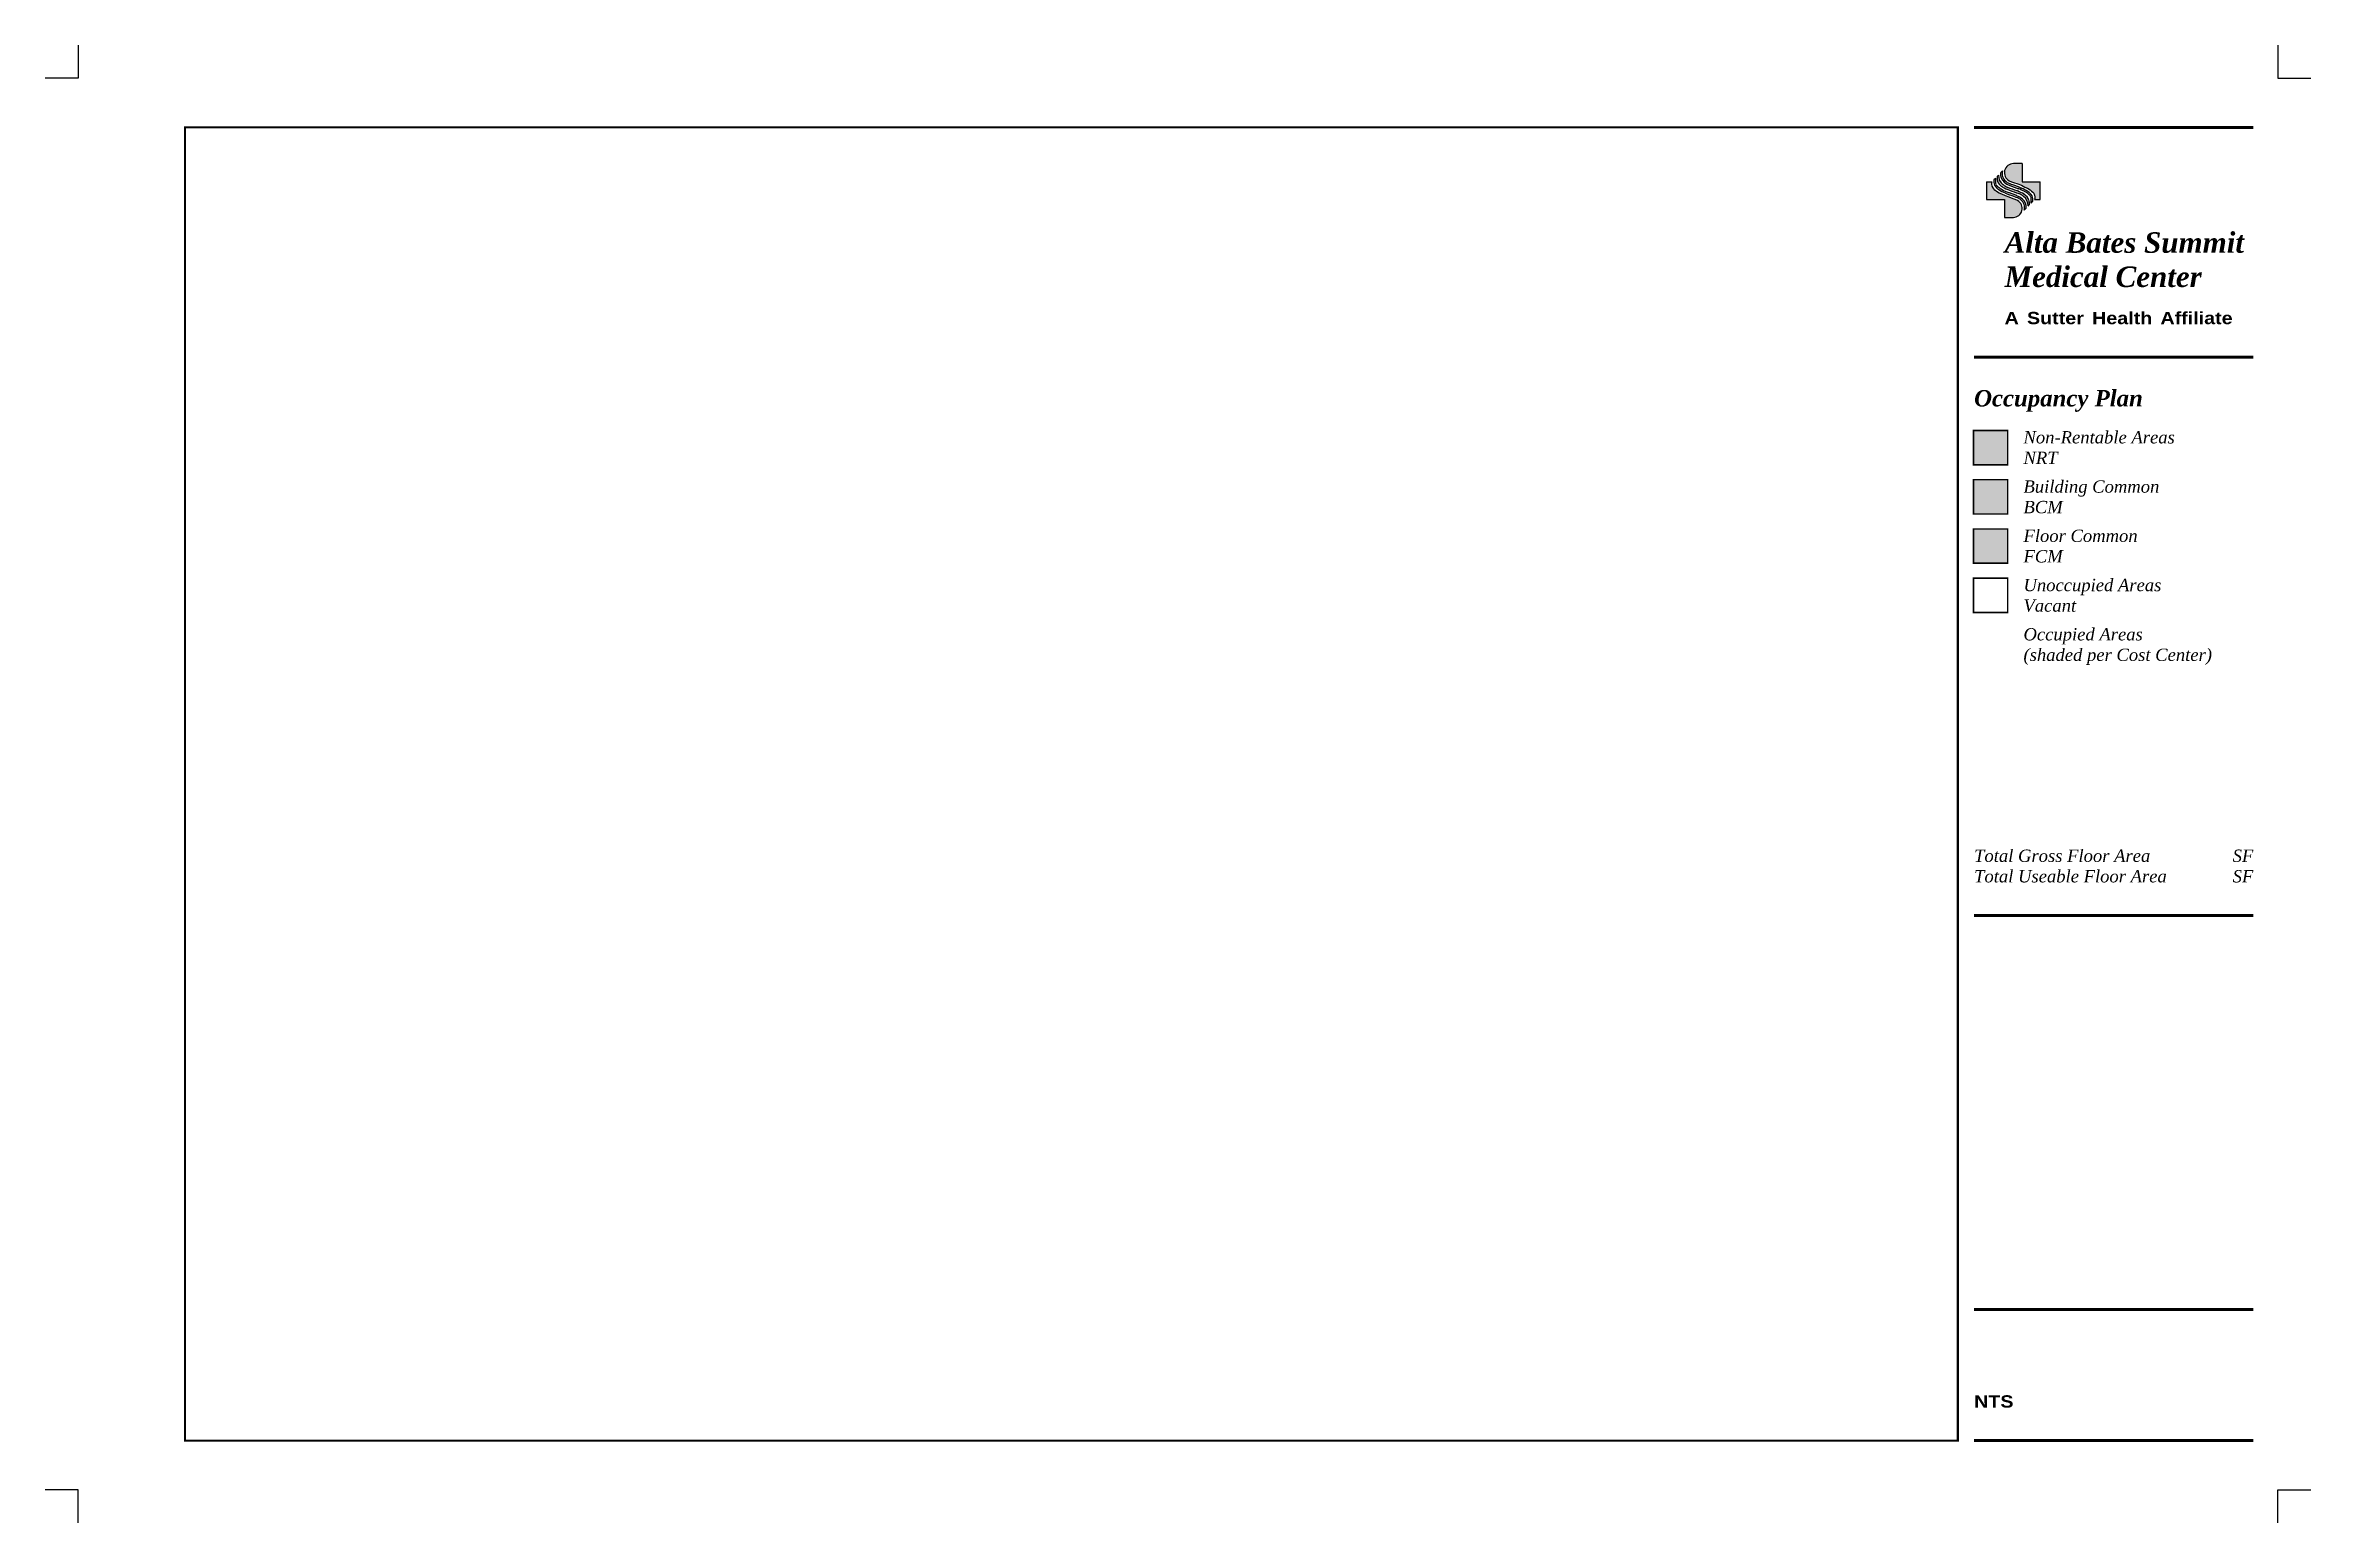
# Model space of a CAD drawing. Header units: inches. Extents: x -0.1 to 17.1, y -0.1 to 11.1.
import ezdxf

# ---------------------------------------------------------------- set-up
doc = ezdxf.new("R2010")
doc.units = ezdxf.units.IN
doc.header["$MEASUREMENT"] = 0
doc.layers.add('T-TTLBLK-8', color=8, linetype='Continuous')
doc.layers.add('T-TTLBLK-PATT', color=7, linetype='Continuous')
doc.styles.add('ArialB', font='')
doc.styles.add('TimesI', font='timesi.ttf')
doc.styles.get('ArialB').set_extended_font_data('Arial Black')

msp = doc.modelspace()

# ---------------------------------------------------------------- hatches: boundary and pattern name
h = msp.add_hatch(color=8)
h.paths.add_polyline_path([(14.929, 10.224), (14.861, 10.224, 0.77405), (14.829, 10.094), (14.846, 10.086), (14.862, 10.08), (14.894, 10.069), (14.922, 10.059), (14.949, 10.046), (14.968, 10.037), (14.989, 10.024), (15, 10.015), (15.009, 10.007), (15.016, 9.998), (15.022, 9.985), (15.024, 9.97), (15.024, 9.958), (15.023, 9.952), (15.066, 9.952), (15.066, 10.086), (14.929, 10.086)])
h.paths.add_polyline_path([(14.864, 10.06), (14.84, 10.068), (14.831, 10.072), (14.828, 10.073, -0.057168), (14.803, 10.09, -0.294407), (14.779, 10.168), (14.764, 10.153, 0.260877), (14.791, 10.084, 0.104915), (14.834, 10.057), (14.834, 10.057), (14.899, 10.033, -0.026014), (14.948, 10.011, -0.045918), (14.977, 9.991, -0.11172), (14.992, 9.974), (14.993, 9.972, -0.112315), (14.997, 9.948, -0.002124), (14.996, 9.924), (15.009, 9.937, 0.144092), (15.004, 9.979, 0.123457), (14.972, 10.011, 0.043491), (14.922, 10.037), (14.921, 10.038), (14.899, 10.047)])
h.paths.add_polyline_path([(14.819, 10.042, -0.074955), (14.784, 10.063, -0.245775), (14.748, 10.136), (14.737, 10.125, 0.026307), (14.738, 10.103, 0.086043), (14.747, 10.078, 0.142281), (14.779, 10.046, 0.033915), (14.831, 10.022), (14.832, 10.022, 0.007022), (14.903, 9.996, -0.074955), (14.938, 9.974, -0.245775), (14.974, 9.901), (14.982, 9.91, 0.034593), (14.981, 9.939), (14.98, 9.944, 0.185342), (14.942, 9.992, 0.033915), (14.891, 10.016), (14.89, 10.016, 0.007022)])
h.paths.add_polyline_path([(14.823, 10.004, -0.026014), (14.774, 10.027, -0.045918), (14.745, 10.046, -0.11172), (14.73, 10.064), (14.729, 10.066, -0.117482), (14.724, 10.089, -0.002095), (14.725, 10.112), (14.713, 10.101, 0.144092), (14.718, 10.059, 0.123457), (14.75, 10.027, 0.043491), (14.799, 10), (14.801, 10), (14.823, 9.99), (14.858, 9.978), (14.881, 9.969), (14.891, 9.965), (14.894, 9.964, -0.057168), (14.919, 9.948, -0.294407), (14.943, 9.87), (14.958, 9.885, 0.260877), (14.931, 9.954, 0.104915), (14.888, 9.98), (14.888, 9.981)])
h.paths.add_polyline_path([(14.892, 9.943), (14.875, 9.951), (14.86, 9.957), (14.828, 9.969), (14.8, 9.979), (14.772, 9.991), (14.754, 10), (14.733, 10.013), (14.721, 10.022), (14.713, 10.031), (14.706, 10.039), (14.7, 10.052), (14.697, 10.068), (14.698, 10.08), (14.699, 10.086), (14.656, 10.086), (14.656, 9.952), (14.793, 9.952), (14.793, 9.814), (14.861, 9.814, 0.77405)])
at = {"layer": 'T-TTLBLK-PATT'}
for color, points in [(253, [(14.562, 7.937), (14.812, 7.937), (14.812, 8.187), (14.562, 8.187)]), (250, [(14.812, 7.812), (14.562, 7.812), (14.562, 7.562), (14.812, 7.562)]), (9, [(14.562, 7.187), (14.812, 7.187), (14.812, 7.437), (14.562, 7.437)])]:
    msp.add_hatch(color=color, dxfattribs=at).paths.add_polyline_path(points)

# ---------------------------------------------------------------- linework, layer by layer
at = {"color": 8}
for p, q in [((14.929, 10.224), (14.861, 10.224)), ((14.929, 10.224), (14.929, 10.086)), ((14.656, 10.086), (14.699, 10.086)), ((14.656, 10.086), (14.656, 9.951)), ((14.725, 10.112), (14.713, 10.101)), ((14.729, 10.066), (14.73, 10.064)), ((14.748, 10.136), (14.737, 10.125)), ((14.779, 10.168), (14.764, 10.153)), ((14.828, 10.073), (14.831, 10.072)), ((14.84, 10.068), (14.831, 10.072)), ((14.831, 10.022), (14.832, 10.022)), ((14.834, 10.057), (14.899, 10.033)), ((14.834, 10.057), (14.834, 10.057)), ((14.864, 10.06), (14.84, 10.068)), ((14.899, 10.047), (14.864, 10.06)), ((14.891, 10.016), (14.89, 10.016)), ((14.921, 10.038), (14.899, 10.047)), ((14.921, 10.038), (14.922, 10.037)), ((14.929, 10.086), (15.066, 10.086)), ((15.066, 9.951), (15.066, 10.086)), ((14.656, 9.952), (14.793, 9.952)), ((14.793, 9.952), (14.793, 9.814)), ((14.801, 10), (14.799, 10)), ((14.801, 10), (14.823, 9.99)), ((14.888, 9.981), (14.823, 10.004)), ((14.823, 9.99), (14.858, 9.978)), ((14.858, 9.978), (14.881, 9.969)), ((14.881, 9.969), (14.891, 9.965)), ((14.888, 9.98), (14.888, 9.981)), ((14.894, 9.964), (14.891, 9.965)), ((14.943, 9.87), (14.958, 9.885)), ((14.974, 9.901), (14.982, 9.91)), ((14.98, 9.944), (14.981, 9.939)), ((14.993, 9.972), (14.992, 9.974)), ((14.996, 9.924), (15.009, 9.937)), ((15.023, 9.952), (15.066, 9.952)), ((14.793, 9.814), (14.861, 9.814))]:
    msp.add_line(p, q, dxfattribs=at)
at = {"const_width": 0.0156}
msp.add_lwpolyline([(14.438, 0.5), (14.438, 10.5), (0.938, 10.5), (0.938, 0.5)], close=True, dxfattribs=at)
at = {"const_width": 0.0234}
for points in [[(14.562, 10.5), (16.688, 10.5)], [(14.562, 8.75), (16.688, 8.75)], [(14.562, 4.499), (16.688, 4.499)], [(14.562, 1.499), (16.688, 1.499)], [(14.562, 0.5), (16.688, 0.5)]]:
    msp.add_lwpolyline(points, dxfattribs=at)
at = {"color": 8}
for points in [[(14.861, 10.224, 0.77405), (14.829, 10.094), (14.846, 10.086), (14.862, 10.08), (14.894, 10.069), (14.922, 10.059), (14.949, 10.046), (14.968, 10.037), (14.989, 10.024), (15, 10.015), (15.009, 10.007), (15.016, 9.998), (15.022, 9.985), (15.024, 9.97), (15.024, 9.958), (15.023, 9.952)], [(14.861, 9.814, 0.77405), (14.892, 9.943), (14.875, 9.951), (14.86, 9.957), (14.828, 9.969), (14.8, 9.979), (14.772, 9.991), (14.754, 10), (14.733, 10.013), (14.721, 10.022), (14.713, 10.031), (14.706, 10.039), (14.7, 10.052), (14.697, 10.068), (14.698, 10.08), (14.699, 10.086)]]:
    msp.add_lwpolyline(points, format="xyb", dxfattribs=at)
for points in [[(14.557, 8.192, 0.0117, 0.0117, 0), (14.818, 8.192, 0.0117, 0.0117, 0), (14.818, 7.931, 0.0117, 0.0117, 0), (14.557, 7.931, 0.0117, 0.0117, 0)], [(14.557, 7.817, 0.0117, 0.0117, 0), (14.818, 7.817, 0.0117, 0.0117, 0), (14.818, 7.556, 0.0117, 0.0117, 0), (14.557, 7.556, 0.0117, 0.0117, 0)], [(14.557, 7.442, 0.0117, 0.0117, 0), (14.818, 7.442, 0.0117, 0.0117, 0), (14.818, 7.181, 0.0117, 0.0117, 0), (14.557, 7.181, 0.0117, 0.0117, 0)], [(14.557, 7.067, 0.0117, 0.0117, 0), (14.818, 7.067, 0.0117, 0.0117, 0), (14.818, 6.806, 0.0117, 0.0117, 0), (14.557, 6.806, 0.0117, 0.0117, 0)]]:
    msp.add_lwpolyline(points, format="xyseb", close=True)
for centre, radius, start, end in [((14.786, 10.088), 0.0743, 169.7789, 202.5767), ((14.799, 10.107), 0.0941, 210.706, 238.8579), ((17.49, 10.017), 2.767, 178.0306, 178.5172), ((14.775, 10.088), 0.0512, 178.6935, 205.1364), ((14.777, 10.089), 0.0535, 208.2936, 233.5956), ((14.947, 10.118), 0.21, 178.1025, 184.1302), ((14.816, 10.117), 0.0797, 189.983, 209.6541), ((14.865, 10.195), 0.191, 231.0172, 241.935), ((14.817, 10.118), 0.0812, 209.6603, 242.0514), ((14.835, 10.134), 0.0876, 178.5893, 233.8221), ((14.925, 10.298), 0.323, 237.074, 247.0351), ((14.839, 10.142), 0.0756, 171.9272, 230.4123), ((15.017, 10.486), 0.52, 242.2283, 248.1971), ((14.851, 10.148), 0.0756, 164.636, 230.2551), ((14.982, 10.411), 0.418, 241.0153, 248.785), ((14.81, 10.11), 0.0707, 246.7392, 247.2744), ((14.872, 10.17), 0.138, 230.2576, 247.404), ((14.875, 10.172), 0.122, 226.3542, 250.3113), ((14.886, 10.191), 0.131, 230.497, 243.5847), ((13.933, 7.509), 2.683, 69.1077, 70.7169), ((15.789, 12.528), 2.683, 249.1077, 250.7169), ((14.74, 9.626), 0.418, 61.0153, 68.785), ((14.705, 9.551), 0.52, 62.2283, 68.1971), ((14.796, 9.74), 0.323, 57.074, 67.0351), ((14.857, 9.843), 0.191, 51.0172, 61.935), ((14.923, 9.931), 0.0941, 30.706, 58.8579), ((14.847, 9.865), 0.122, 46.3542, 70.3113), ((14.835, 9.847), 0.131, 50.497, 63.5847), ((14.85, 9.868), 0.138, 50.2576, 67.404), ((14.87, 9.89), 0.0756, 344.636, 50.2551), ((14.883, 9.896), 0.0756, 351.9272, 50.4123), ((14.886, 9.904), 0.0876, 358.5893, 53.8221), ((14.912, 9.928), 0.0707, 66.7392, 67.2744), ((14.899, 9.918), 0.0848, 17.573, 59.5736), ((14.945, 9.948), 0.0535, 28.2936, 53.5956), ((14.773, 9.917), 0.21, 358.1025, 6.0275), ((14.943, 9.951), 0.0544, 356.5386, 22.1718), ((12.231, 10.019), 2.767, 358.0306, 358.5172), ((14.935, 9.95), 0.0743, 349.7789, 22.5767)]:
    msp.add_arc(centre, radius, start, end, dxfattribs=at)
at = {"layer": 'Defpoints'}
for points in [[(0.125, 11.125), (0.125, 10.875), (-0.125, 10.875)], [(16.875, 11.125), (16.875, 10.875), (17.125, 10.875)], [(0.125, -0.125), (0.125, 0.125), (-0.125, 0.125)], [(16.875, -0.125), (16.875, 0.125), (17.125, 0.125)]]:
    msp.add_lwpolyline(points, dxfattribs=at)
msp.add_point((0, 0), dxfattribs=at)

# ---------------------------------------------------------------- texts
at = {"style": 'TimesI'}
for s, insert, char_height, width, attachment_point in [('{\\fTimes New Roman|b1|i1|c0|p18;Alta Bates Summit Medical Center}', (14.794, 9.282), 0.15625, 1.84766, 7), ('{\\fTimes New Roman|b1|i1|c0|p18;Occupancy Plan}', (14.562, 8.5), 0.125, 2.125, 1), ('Non-Rentable Areas\\PNRT', (14.938, 8.187), 0.09375, 1.75, 1), ('Building Common\\PBCM', (14.938, 7.812), 0.09375, 1.75, 1), ('Floor Common\\PFCM', (14.938, 7.437), 0.09375, 1.75, 1), ('Unoccupied Areas\\PVacant', (14.938, 7.062), 0.09375, 1.75, 1), ('Occupied Areas\\P(shaded per Cost Center)', (14.938, 6.687), 0.09375, 1.75, 1), ('Total Gross Floor Area\\PTotal Useable Floor Area', (14.562, 4.749), 0.09375, 1.62088, 7), ('SF\\PSF', (16.688, 4.749), 0.0938, 0.17841, 9)]:
    msp.add_mtext(s, dxfattribs=dict(at, insert=insert, char_height=char_height, width=width, attachment_point=attachment_point))
at = {"color": 8, "insert": (14.794, 9), "char_height": 0.09375, "width": 1.84766, "attachment_point": 7, "style": 'ArialB'}
msp.add_mtext('A {\\H0.5x; }Sutter{\\H0.5x; } Health{\\H0.5x; } Affiliate', dxfattribs=at)
at = {"layer": 'T-TTLBLK-8', "insert": (14.562, 0.75), "char_height": 0.0938, "width": 2.125, "attachment_point": 7, "style": 'ArialB'}
msp.add_mtext('NTS', dxfattribs=at)

doc.saveas('drawing.dxf')
